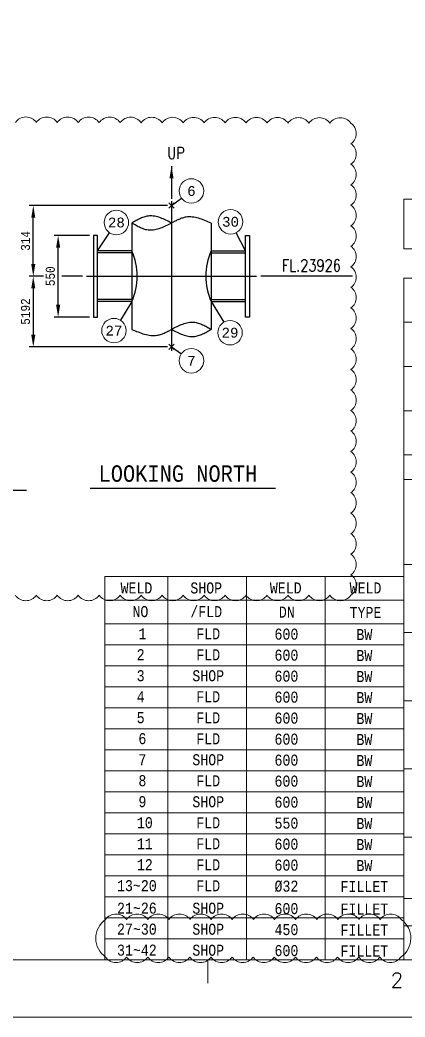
# Model space of a CAD drawing. Extents: x 0 to 841, y 0 to 594.
# Drawn here: x 582.9 to 677.3, y 0 to 244.2 of the extents above; entities that cross this region are included whole.
import ezdxf
from ezdxf.enums import TextEntityAlignment as Align

# ---------------------------------------------------------------- set-up
doc = ezdxf.new("R2010")
doc.units = 0
doc.header["$LTSCALE"] = 5
doc.header["$MEASUREMENT"] = 0
doc.linetypes.add('CENTER', pattern=[50.8, 31.75, -6.35, 6.35, -6.35])
doc.linetypes.add('PHANTOM', pattern=[63.5, 31.75, -6.35, 6.35, -6.35, 6.35, -6.35])
doc.layers.get('0').update_dxf_attribs({"lineweight": 9})
doc.layers.add('3', color=7, linetype='Continuous', lineweight=9)
doc.layers.add('42', color=7, linetype='Continuous', lineweight=9)
doc.layers.add('SUPT', color=4, linetype='Continuous')
doc.styles.add('MARKING', font='monotxt.shx', dxfattribs={"width": 0.85, "height": 2.6})
doc.styles.add('MONOTXT', font='monotxt.shx')
doc.styles.add('ROMANS', font='romans.shx')
doc.styles.add('TXT', font='monotxt.shx')

msp = doc.modelspace()

# ---------------------------------------------------------------- linework, layer by layer
at = {"color": 7, "linetype": 'Continuous', "lineweight": 0}
for p, q in [((677, 107.86), (603.71, 107.86)), ((603.71, 107.86), (603.71, 14)), ((619.14, 107.86), (619.14, 14)), ((638.43, 107.86), (638.43, 14)), ((657.71, 107.86), (657.71, 14)), ((677, 107.86), (677, 19.14)), ((677, 102.07), (603.71, 102.07)), ((677, 96.29), (603.71, 96.29)), ((677, 91.14), (603.71, 91.14)), ((677, 86), (603.71, 86)), ((677, 80.86), (603.71, 80.86)), ((677, 75.71), (603.71, 75.71)), ((677, 70.57), (603.71, 70.57)), ((677, 65.43), (603.71, 65.43)), ((677, 60.29), (603.71, 60.29)), ((677, 55.14), (603.71, 55.14)), ((677, 50), (603.71, 50)), ((677, 44.86), (603.71, 44.86)), ((677, 39.71), (603.71, 39.71)), ((677, 34.57), (603.71, 34.57)), ((677, 29.43), (603.71, 29.43)), ((677, 24.29), (603.71, 24.29)), ((677, 19.14), (603.71, 19.14))]:
    msp.add_line(p, q, dxfattribs=at)
at = {"layer": '3', "color": 7, "linetype": 'Continuous', "lineweight": 0}
msp.add_lwpolyline([(766.1, 188.11), (677, 188.11), (677, 200.31), (766.1, 200.31)], close=True, dxfattribs=at)
at = {"layer": '42', "color": 3, "linetype": 'Continuous', "lineweight": 0}
for p, q in [((677, 181), (677, 14)), ((677, 181), (827, 181)), ((827, 131.66), (677, 131.66)), ((629.01, 8.28), (629.01, 14))]:
    msp.add_line(p, q, dxfattribs=at)
at = {"layer": '42', "color": 7, "linetype": 'Continuous', "lineweight": 0}
for p, q in [((827, 181), (677, 181)), ((827, 170.16), (677, 170.16)), ((827, 159.32), (677, 159.32)), ((827, 148.5), (677, 148.5)), ((827, 137.66), (677, 137.66)), ((677, 110.86), (827, 110.86)), ((677, 94.16), (827, 94.16)), ((677, 77.46), (827, 77.46)), ((827, 60.76), (677, 60.76)), ((677, 60.76), (827, 60.76)), ((827, 44.06), (677, 44.06)), ((827, 29.02), (677, 29.02)), ((827, 22.35), (677, 22.35))]:
    msp.add_line(p, q, dxfattribs=at)
at = {"layer": '42', "color": 3, "linetype": 'Continuous', "lineweight": 0}
for points in [[(0, 0), (841, 0), (841, 594), (0, 594)], [(35, 580), (827, 580), (827, 14), (35, 14)]]:
    msp.add_lwpolyline(points, close=True, dxfattribs=at)
at = {"layer": 'SUPT', "color": 2, "linetype": 'Continuous'}
msp.add_line((620.07, 208.38), (620.07, 200.37), dxfattribs=at)
at = {"layer": 'SUPT', "color": 2}
for p, q in [((620.07, 198.75), (622.51, 200.56)), ((619.07, 198.75), (585.2, 198.75)), ((620.73, 198.1), (619.41, 199.41)), ((620.73, 199.41), (619.41, 198.1)), ((586.2, 184.44), (586.2, 195.75)), ((599.95, 191.44), (591.29, 191.44)), ((601.95, 187.62), (604.91, 192.09)), ((638.19, 187.62), (635.91, 192.09)), ((592.29, 174.44), (592.29, 188.44)), ((588.72, 181.44), (585.2, 181.44)), ((598.22, 181.44), (593.19, 181.44)), ((664.44, 181.44), (641.92, 181.44)), ((586.2, 178.44), (586.2, 167.12)), ((610.35, 175.25), (607.54, 170.66)), ((629.79, 175.25), (632.86, 170.17)), ((599.95, 171.44), (591.29, 171.44)), ((619.07, 164.12), (585.2, 164.12)), ((620.73, 164.77), (619.41, 163.46)), ((620.73, 163.46), (619.41, 164.77)), ((620.07, 164.12), (622.48, 162.44)), ((584.5, 128.99), (495.72, 128.99)), ((645.58, 129.42), (600.15, 129.42))]:
    msp.add_line(p, q, dxfattribs=at)
at = {"layer": 'SUPT', "color": 1, "linetype": 'CENTER'}
for p, q in [((620.07, 199.84), (620.07, 163.18)), ((599.22, 181.44), (640.92, 181.44))]:
    msp.add_line(p, q, dxfattribs=at)
at = {"layer": 'SUPT', "color": 1, "linetype": 'PHANTOM'}
for p, q in [((610.35, 194.45), (610.35, 168.42)), ((629.79, 194.45), (629.79, 168.42)), ((601.95, 191.44), (600.95, 191.44)), ((600.95, 191.44), (600.95, 171.44)), ((601.95, 171.44), (601.95, 191.44)), ((638.19, 171.44), (638.19, 191.44)), ((638.19, 191.44), (639.19, 191.44)), ((639.19, 191.44), (639.19, 171.44)), ((610.35, 187.62), (601.95, 187.62)), ((610.55, 187.15), (601.95, 187.15)), ((629.59, 187.15), (638.19, 187.15)), ((629.79, 187.62), (638.19, 187.62)), ((610.55, 175.72), (601.95, 175.72)), ((610.35, 175.25), (601.95, 175.25)), ((629.59, 175.72), (638.19, 175.72)), ((629.79, 175.25), (638.19, 175.25)), ((600.95, 171.44), (601.95, 171.44)), ((639.19, 171.44), (638.19, 171.44))]:
    msp.add_line(p, q, dxfattribs=at)
at = {"layer": 'SUPT', "color": 1, "lineweight": 0, "flags": 128}
msp.add_lwpolyline([(581.81, 103.3, 0.520567), (586.94, 103.3, 0.520567), (592.08, 103.3, 0.520567), (597.22, 103.3, 0.520567), (602.36, 103.3, 0.520567), (607.5, 103.3, 0.520567), (612.64, 103.3, 0.520567), (617.78, 103.3, 0.520567), (622.91, 103.3, 0.520567), (628.05, 103.3, 0.520567), (633.19, 103.3, 0.520567), (638.33, 103.3, 0.520567), (643.47, 103.3, 0.520567), (648.61, 103.3, 0.520567), (653.75, 103.3, 0.520567), (658.88, 103.3, 0.520567), (664.02, 103.3, 0.520567), (664.02, 103.3, 0.520567), (664.02, 108.33, 0.520567), (664.02, 113.35, 0.520567), (664.02, 118.38, 0.520567), (664.02, 123.41, 0.520567), (664.02, 128.44, 0.520567), (664.02, 133.46, 0.520567), (664.02, 138.49, 0.520567), (664.02, 143.52, 0.520567), (664.02, 148.54, 0.520567), (664.02, 153.57, 0.520567), (664.02, 158.6, 0.520567), (664.02, 163.62, 0.520567), (664.02, 168.65, 0.520567), (664.02, 173.68, 0.520567), (664.02, 178.71, 0.520567), (664.02, 183.73, 0.520567), (664.02, 188.76, 0.520567), (664.02, 193.79, 0.520567), (664.02, 198.81, 0.520567), (664.02, 203.84, 0.520567), (664.02, 208.87, 0.520567), (664.02, 213.89, 0.520567), (664.02, 218.92, 0.520567), (658.88, 218.93, 0.520567), (653.75, 218.94, 0.520567), (648.61, 218.96, 0.520567), (643.47, 218.97, 0.520567), (638.33, 218.98, 0.520567), (633.19, 218.99, 0.520567), (628.05, 219, 0.520567), (622.91, 219.01, 0.520567), (617.78, 219.02, 0.520567), (612.64, 219.03, 0.520567), (607.5, 219.05, 0.520567), (602.36, 219.06, 0.520567), (597.22, 219.07, 0.520567), (592.08, 219.08, 0.520567), (586.94, 219.09, 0.520567), (581.81, 219.1, 0.520567)], format="xyb", dxfattribs=at)
at = {"layer": 'SUPT', "color": 1, "linetype": 'Continuous', "lineweight": 0, "flags": 128}
msp.add_lwpolyline([(676.36, 23.89, 0.520567), (676.36, 23.89, 0.520567), (676.36, 23.89, 0.520567), (671.19, 23.89, 0.520567), (666.01, 23.89, 0.520567), (660.83, 23.89, 0.520567), (655.66, 23.89, 0.520567), (650.48, 23.89, 0.520567), (645.31, 23.89, 0.520567), (640.13, 23.89, 0.520567), (634.95, 23.89, 0.520567), (629.78, 23.89, 0.520567), (624.6, 23.89, 0.520567), (619.43, 23.89, 0.520567), (614.25, 23.89, 0.520567), (609.07, 23.89, 0.520567), (603.9, 23.89, 0.520567), (603.9, 23.89, 0.520567), (603.9, 14.7, 0.520567), (603.9, 14.7, 0.520567), (609.07, 14.7, 0.520567), (614.24, 14.7, 0.520567), (619.41, 14.7, 0.520567), (624.58, 14.7, 0.520567), (629.75, 14.7, 0.520567), (634.92, 14.7, 0.520567), (640.09, 14.7, 0.520567), (645.26, 14.7, 0.520567), (650.43, 14.7, 0.520567), (655.6, 14.7, 0.520567), (660.77, 14.7, 0.520567), (665.94, 14.7, 0.520567), (671.11, 14.7, 0.520567), (676.28, 14.7, 0.520567), (676.36, 23.89, 0.520567)], format="xyb", dxfattribs=at)
at = {"layer": 'SUPT', "color": 2, "linetype": 'Continuous', "lineweight": 0}
for centre in [(624.95, 202.31), (606.56, 194.59), (634.54, 194.76), (605.97, 168.11), (634.41, 167.61), (624.95, 160.73)]:
    msp.add_circle(centre, 3, dxfattribs=at)
at = {"layer": 'SUPT', "color": 1, "linetype": 'PHANTOM'}
for centre, start, end in [((596.57, 181.44), 335.84, 24.16), ((643.57, 181.44), 155.84, 204.16)]:
    msp.add_arc(centre, 15.1, start, end, dxfattribs=at)
for points in [[(620.07, 194.45), (618.28, 195.4), (614.9, 197.11), (611.75, 195.26), (610.35, 194.45)], [(620.07, 168.42), (621.86, 167.48), (625.24, 165.76), (628.39, 167.61), (629.79, 168.42)]]:
    msp.add_open_spline(points, degree=3, knots=[1.177559, 1.177559, 1.177559, 1.177559, 1.843458, 2.374059, 2.374059, 2.374059, 2.374059], dxfattribs=at)
for points in [[(629.79, 194.45), (623.65, 195.91), (620.07, 194.45), (614.59, 192.7), (610.35, 194.45)], [(610.35, 168.42), (616.49, 166.96), (620.07, 168.42), (625.55, 170.18), (629.79, 168.42)]]:
    msp.add_spline(points, degree=3, dxfattribs=at)
at = {"layer": 'SUPT', "color": 2, "linetype": 'Continuous'}
msp.add_solid([(619.57, 205.38), (620.57, 205.38), (620.07, 208.38)], dxfattribs=at)
at = {"layer": 'SUPT', "color": 2}
for points in [[(585.7, 195.75), (586.7, 195.75), (586.2, 198.75)], [(592.79, 188.44), (591.79, 188.44), (592.29, 191.44)], [(585.7, 184.44), (586.7, 184.44), (586.2, 181.44)], [(585.7, 178.44), (586.7, 178.44), (586.2, 181.44)], [(592.79, 174.44), (591.79, 174.44), (592.29, 171.44)], [(585.7, 167.12), (586.7, 167.12), (586.2, 164.12)]]:
    msp.add_solid(points, dxfattribs=at)

# ---------------------------------------------------------------- texts
at = {"color": 7, "linetype": 'Continuous', "lineweight": 0, "style": 'MONOTXT', "width": 0.833325}
for s, p in [('WELD', (611.48, 105.09)), ('SHOP', (628.58, 105.09)), ('WELD', (648.06, 105.09)), ('WELD', (667.61, 105.09)), (' NO', (611.48, 99.31)), ('/FLD', (628.58, 99.29)), ('DN', (648.32, 99.19)), ('TYPE', (667.61, 99.1)), ('   1', (610.04, 93.89)), ('FLD', (629.07, 93.87)), ('600', (648.23, 93.78)), ('BW', (667.33, 93.68)), ('   2', (609.59, 88.75)), ('FLD', (629.07, 88.73)), ('600', (648.23, 88.63)), ('BW', (667.33, 88.54)), ('   3', (609.59, 83.6)), ('SHOP', (629.07, 83.59)), ('600', (648.23, 83.49)), ('BW', (667.33, 83.4)), ('   4', (609.59, 78.46)), ('FLD', (629.07, 78.45)), ('600', (648.23, 78.35)), ('BW', (667.33, 78.25)), ('   5', (609.59, 73.32)), ('FLD', (629.07, 73.3)), ('600', (648.23, 73.21)), ('BW', (667.33, 73.11)), ('   6', (610.02, 68.18)), ('FLD', (629.07, 68.16)), ('600', (648.23, 68.06)), ('BW', (667.33, 67.97)), ('   7', (610.02, 63.03)), ('SHOP', (629.07, 63.02)), ('600', (648.23, 62.92)), ('BW', (667.33, 62.82)), ('   8', (610.02, 57.89)), ('FLD', (629.07, 57.87)), ('600', (648.23, 57.78)), ('BW', (667.33, 57.68)), ('   9', (610.02, 52.75)), ('SHOP', (629.07, 52.73)), ('600', (648.23, 52.63)), ('BW', (667.33, 52.54)), ('  10', (611.58, 47.6)), ('FLD', (629.07, 47.59)), ('550', (648.23, 47.49)), ('BW', (667.33, 47.4)), ('  11', (611.58, 42.46)), ('FLD', (629.07, 42.45)), ('600', (648.23, 42.35)), ('BW', (667.33, 42.25)), ('  12', (611.58, 37.32)), ('FLD', (629.07, 37.3)), ('600', (648.23, 37.21)), ('BW', (667.33, 37.11)), ('13~20', (611.58, 32.18)), ('FLD', (629.07, 32.16)), ('%%C32', (648.23, 32.06)), ('FILLET', (667.33, 31.97)), ('21~26', (611.58, 26.67)), ('SHOP', (629.07, 26.66)), ('600', (648.23, 26.56)), ('FILLET', (667.33, 26.46)), ('27~30', (611.58, 21.53)), ('SHOP', (629.07, 21.51)), ('450', (648.23, 21.42)), ('FILLET', (667.33, 21.32)), ('31~42', (611.58, 16.39)), ('SHOP', (629.07, 16.37)), ('600', (648.23, 16.28)), ('FILLET', (667.33, 16.18))]:
    msp.add_text(s, height=2.7, dxfattribs=at).set_placement(p, align=Align.MIDDLE_CENTER)
at = {"layer": '42', "color": 3, "linetype": 'Continuous', "lineweight": 0, "style": 'ROMANS', "width": 1.001426}
msp.add_text('2', height=3.58, dxfattribs=at).set_placement((675.29, 9.06), align=Align.MIDDLE)
at = {"layer": 'SUPT', "color": 2, "linetype": 'Continuous'}
for s, height, style, width, p in [('UP', 2.903, 'ROMANS', 0.8, (619.05, 210.15)), ('FL.23926', 2.903, 'ROMANS', 0.8, (647.14, 182.63)), ('LOOKING NORTH', 4.032, 'TXT', 0.857143, (602.2, 131.09))]:
    msp.add_text(s, height=height, dxfattribs=dict(at, style=style, width=width)).set_placement(p)
at = {"layer": 'SUPT', "color": 2, "linetype": 'Continuous', "lineweight": 0, "style": 'TXT'}
for s, p in [('6', (624.95, 202.31)), ('28', (606.56, 194.59)), ('30', (634.54, 194.76)), ('27', (605.97, 168.11)), ('29', (634.41, 167.61)), ('7', (624.95, 160.73))]:
    msp.add_text(s, height=2.4, dxfattribs=at).set_placement(p, align=Align.MIDDLE_CENTER)
at = {"layer": 'SUPT', "color": 2, "char_height": 2.2, "attachment_point": 5, "rotation": 90, "style": 'MARKING'}
for s, insert in [('\\A1;314', (584.3, 190.09)), ('\\A1;550', (590.39, 181.44)), ('\\A1;5192', (584.3, 172.78))]:
    msp.add_mtext(s, dxfattribs=dict(at, insert=insert))

doc.saveas('drawing.dxf')
